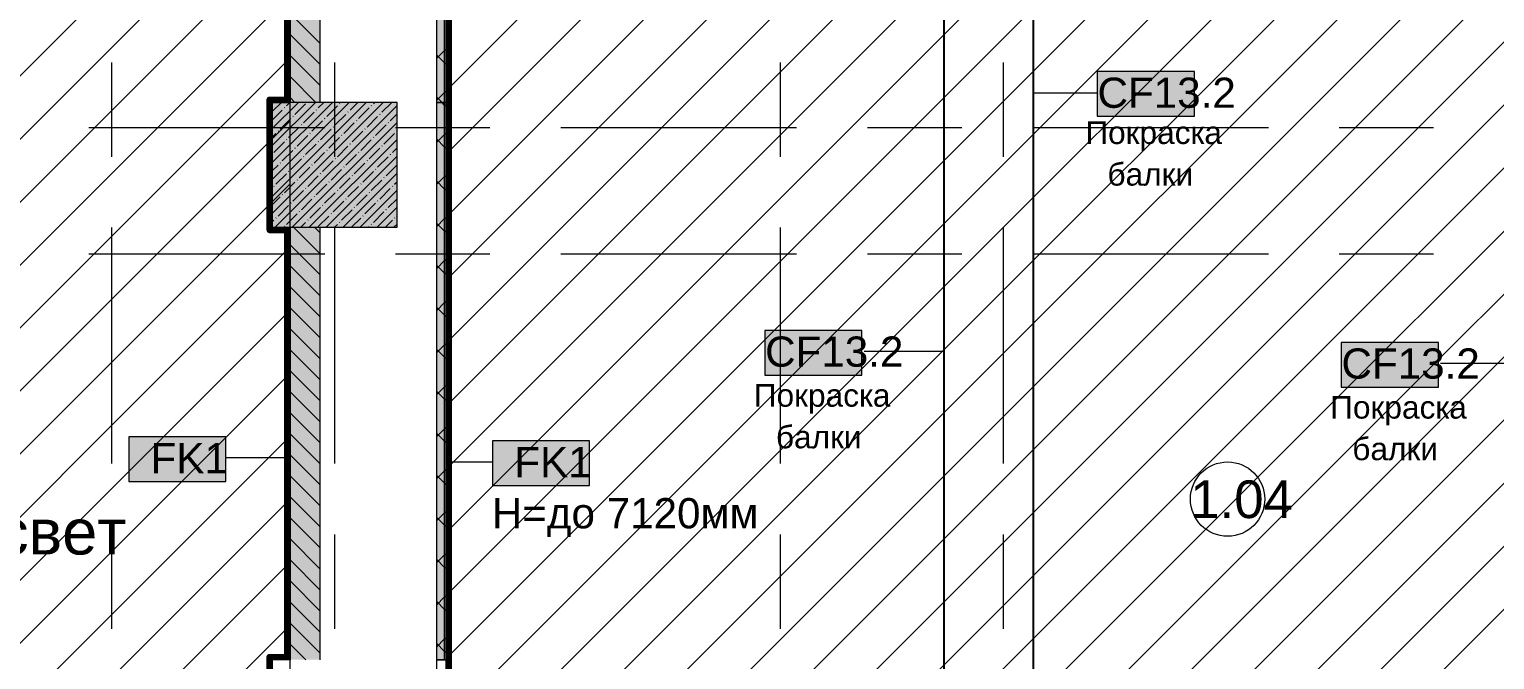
# Model space of a CAD drawing. Header units: millimetres. Extents: x -3817 to 677485, y -22715 to 103890.
# Drawn here: x 339248 to 349109, y 20489 to 24731 of the extents above; entities that cross this region are included whole.
import ezdxf

# ---------------------------------------------------------------- set-up
doc = ezdxf.new("R2010")
doc.units = ezdxf.units.MM
doc.layers.add('PDF _Геометрия', color=7, linetype='Continuous', true_color=0x1d1d1d)
doc.layers.add('PDF _Сплошная заливка', color=7, linetype='Continuous', true_color=0xffffff)
doc.layers.add('PDF _Текст', color=7, linetype='Continuous')
doc.styles.add('PDF GOST-Common', font='arial.ttf')

msp = doc.modelspace()

# ---------------------------------------------------------------- hatches: boundary and pattern name
at = {"layer": 'PDF _Сплошная заливка', "transparency": 33554559}
h = msp.add_hatch(color=256, dxfattribs=at)
h.paths.add_polyline_path([(341203.1, 17119), (341203.1, 19649), (341003.1, 19649), (341003.1, 17119)], flags=0)
h.paths.add_polyline_path([(341003.1, 20489), (341203.1, 20489), (341203.1, 23399), (341003.1, 23399)], flags=0)
h.paths.add_polyline_path([(341003.1, 24239), (341203.1, 24239), (341203.1, 28219), (341003.1, 28219), (341003.1, 25757.6)], flags=0)
for points in [[(340983.1, 24259), (341003.1, 24259), (341002.9, 26589), (340982.9, 26589), (340983, 25757.6)], [(340863.1, 23379), (340883.1, 23379), (340882.9, 24259), (340863.1, 24259), (340863.1, 23874.5)], [(340882.9, 23399), (341722.9, 23399), (341722.9, 24239), (340882.9, 24239), (340882.9, 23874.5)], [(341002.9, 23379), (341002.9, 23399), (340883.1, 23399), (340883.1, 23379), (340982.9, 23379)]]:
    msp.add_hatch(color=256, dxfattribs=at).paths.add_polyline_path(points)

# ---------------------------------------------------------------- linework, layer by layer
at = {"layer": 'PDF _Геометрия', "color": 8, "lineweight": 9, "true_color": 0x808080}
for points in [[(331952.9, 29069), (331952.9, 28419), (331352.9, 28419), (331352.9, 27689), (337022.9, 27689), (337022.9, 22669), (334072.9, 22669), (334072.9, 17119), (341003.1, 17119), (341003.1, 29069)], [(357882.9, 17150), (357882.9, 28419), (349202.9, 28419), (349202.9, 28819), (342052.9, 28819), (342052.9, 26599), (342052.9, 17150)]]:
    msp.add_lwpolyline(points, close=True, dxfattribs=at)
at = {"layer": 'PDF _Геометрия', "color": 9, "lineweight": 9, "true_color": 0xc0c0c0}
for points in [[(341602.9, 28819), (341852.9, 28819), (341852.9, 28779), (341852.9, 26799), (341203.1, 26799), (341203.1, 28219), (341003.1, 28219), (341003.1, 26599), (341203.1, 26599), (341852.9, 26599), (341902.6, 26599), (342052.9, 26599), (342052.9, 26192), (342052.9, 24239), (341990.4, 24239), (341990.4, 26192), (341990.4, 26599), (342052.9, 26599), (342052.9, 26972), (342052.9, 28749)], [(342052.9, 24315.8), (346556.1, 28819)], [(342052.9, 23891.5), (346980.4, 28819)], [(342052.9, 23467.2), (347404.7, 28819)], [(342052.9, 23043), (347828.9, 28819)], [(342052.9, 22618.7), (348253.2, 28819)], [(342052.9, 22194.4), (348677.5, 28819)], [(342052.9, 21770.2), (349101.7, 28819)], [(342052.9, 21345.9), (349202.9, 28495.9)], [(342052.9, 20921.6), (349550.3, 28419)], [(342052.9, 20497.4), (349974.5, 28419)], [(342052.9, 20073.1), (350398.8, 28419)], [(342052.9, 19648.9), (350823, 28419)], [(342052.9, 19224.6), (351247.3, 28419)], [(342052.9, 18800.3), (351671.6, 28419)], [(342052.9, 18376.1), (352095.8, 28419)], [(342052.9, 17951.8), (352520.1, 28419)], [(342052.9, 17527.5), (352944.4, 28419)], [(342099.6, 17150), (353368.6, 28419)], [(342523.9, 17150), (353792.9, 28419)], [(342948.2, 17150), (354217.2, 28419)], [(343372.4, 17150), (354641.4, 28419)], [(343796.7, 17150), (355065.7, 28419)], [(344220.9, 17150), (355489.9, 28419)], [(344645.2, 17150), (355914.2, 28419)], [(345069.5, 17150), (356338.5, 28419)], [(345493.7, 17150), (356762.7, 28419)], [(340883.1, 24239), (341003.1, 24239), (341003.1, 28219)], [(341203.1, 28219), (341203.1, 24239)], [(340981.9, 23379), (340883.1, 23379), (340863.1, 23379), (340863.1, 24259), (340883.1, 24259), (340983.1, 24259), (340982.9, 26589), (341002.9, 26589), (341003.1, 24259)], [(345362.1, 17119), (341613.9, 17119), (341613.9, 17172), (342052.9, 17172), (342052.9, 18406.7), (342052.9, 19214.4), (342052.9, 26192), (342052.9, 26605.5), (342072.9, 26605.5), (342072.9, 26192), (342072.9, 19214.4), (342072.9, 18406.7), (342072.9, 17189)], [(334072.9, 19305.6), (341003.1, 26235.9)], [(334072.9, 18881.3), (341003.1, 25811.6)], [(334072.9, 18457.1), (341003.1, 25387.3)], [(334072.9, 18032.8), (341003.1, 24963.1)], [(334072.9, 17608.5), (341003.1, 24538.8)], [(341003.1, 24259), (341003.1, 24239)], [(334072.9, 17184.3), (341003.1, 24114.5)], [(334431.9, 17119), (341003.1, 23690.3)], [(340883.1, 23399), (341002.9, 23399), (341002.9, 23379), (341002.9, 20509), (341002.9, 20489), (340882.9, 20489), (340882.9, 19649), (341002.9, 19649), (341002.9, 19629), (341002.9, 17081.5), (340982.9, 17081.5), (340982.9, 19629)], [(340982.9, 20509), (340982.9, 23379)], [(341003.1, 20489), (341003.1, 23399)], [(341203.1, 23399), (341203.1, 20489)], [(334856.1, 17119), (341003.1, 23266)], [(335280.4, 17119), (341003.1, 22841.7)], [(335704.7, 17119), (341003.1, 22417.5)], [(336128.9, 17119), (341003.1, 21993.2)], [(336553.2, 17119), (341003.1, 21569)], [(336977.5, 17119), (341003.1, 21144.7)], [(337401.7, 17119), (341003.1, 20720.4)], [(340981.9, 19629), (340882.9, 19629), (340862.9, 19629), (340862.9, 20509), (340882.9, 20509), (340981.9, 20509)]]:
    msp.add_lwpolyline(points, dxfattribs=at)
for points in [[(345404.1, 27919), (345404.1, 17179), (345402.1, 17179), (345402.1, 27919)], [(346006.1, 17180.5), (346004.1, 17180.5), (346004.1, 27919), (346006.1, 27919)], [(341990.4, 19214.4), (341990.4, 20489), (342052.9, 20489), (341990.4, 20489), (341990.6, 24239), (342053.1, 24239), (342052.9, 20489), (342052.9, 19214.4), (342052.9, 18406.7), (342052.9, 17119), (341990.4, 17119), (341990.4, 18406.7)]]:
    msp.add_lwpolyline(points, close=True, dxfattribs=at)
at = {"layer": 'PDF _Геометрия', "color": 231, "lineweight": 70, "true_color": 0xff80c0}
for points in [[(340981.9, 20509), (340981.9, 23379), (340863.1, 23379), (340863.1, 24259), (340863.1, 24260), (340981.9, 24260), (340981.9, 26578.5), (340982.9, 26578.5), (340982.9, 24260), (340983.1, 24260), (340983.1, 24259), (340863.1, 24259), (340862.1, 24259), (340862.1, 23379), (340863.1, 23379), (340863.1, 23378), (340981.9, 23378), (340981.9, 23379)], [(342072.9, 26192), (342072.9, 19214.4)], [(342073.9, 26192), (342073.9, 19214.4)], [(340982.9, 20509), (340862.9, 20509), (340862.9, 20510), (340982.9, 20510), (340982.9, 20509), (340982.9, 23379)]]:
    msp.add_lwpolyline(points, dxfattribs=at)
at = {"layer": 'PDF _Геометрия', "color": 7, "lineweight": 9}
for points in [[(342040.4, 26599), (342040.4, 26192), (342040.4, 24239)], [(346005.1, 24304.2), (346435.2, 24304.2)], [(342040.6, 24239), (342040.4, 20489)], [(345403.1, 22562.1), (344866.5, 22562.1)], [(349201.9, 22482), (348745.3, 22482)], [(340982.4, 21846.4), (340569.9, 21846.4)], [(342073.4, 21820.2), (342364.8, 21820.2)]]:
    msp.add_lwpolyline(points, dxfattribs=at)
at = {"layer": 'PDF _Геометрия', "lineweight": 9}
for points in [[(341203.1, 24636.9), (341003.1, 24836.9)], [(341203.1, 24495.5), (341003.1, 24695.5)], [(341203.1, 24354), (341003.1, 24554)], [(341176.8, 24239), (341003.1, 24412.6)], [(341035.3, 24239), (341003.1, 24271.2)], [(340882.9, 24176.7), (340945.1, 24239)], [(340882.9, 24062.7), (341059.2, 24239)], [(340882.9, 23948.6), (341173.2, 24239)], [(340882.9, 23834.6), (341287.3, 24239)], [(340882.9, 23720.6), (341401.3, 24239)], [(340882.9, 23606.5), (341515.4, 24239)], [(340882.9, 23492.5), (341629.4, 24239)], [(340882.9, 24233.8), (340888.1, 24239)], [(340882.9, 24119.7), (340950.3, 24187.1)], [(340903.5, 23399), (341722.9, 24218.4)], [(340964.5, 24201.4), (340966.9, 24203.7)], [(340978.8, 24215.6), (341002.2, 24239)], [(341035.8, 24158.6), (341107.1, 24229.9)], [(341092.9, 24101.6), (341164.1, 24172.9)], [(341178.4, 24187.1), (341180.8, 24189.5)], [(341192.6, 24201.4), (341230.3, 24239)], [(341249.7, 24144.4), (341321, 24215.6)], [(341335.2, 24229.9), (341337.6, 24232.3)], [(341392.2, 24172.9), (341394.6, 24175.2)], [(341406.5, 24187.1), (341458.4, 24239)], [(341463.5, 24130.1), (341534.8, 24201.4)], [(341549, 24215.6), (341551.4, 24218)], [(341563.3, 24229.9), (341572.4, 24239)], [(341606.1, 24158.6), (341608.4, 24161)], [(341620.3, 24172.9), (341686.5, 24239)], [(341677.4, 24115.8), (341722.9, 24161.4)], [(340936, 24058.8), (341007.3, 24130.1)], [(340993.1, 24001.8), (341064.3, 24073.1)], [(341017.5, 23399), (341722.9, 24104.4)], [(341021.6, 24144.4), (341023.9, 24146.7)], [(341078.6, 24087.3), (341081, 24089.7)], [(341149.9, 24044.6), (341221.2, 24115.8)], [(341235.4, 24130.1), (341237.8, 24132.5)], [(341292.4, 24073.1), (341294.8, 24075.4)], [(341306.7, 24087.3), (341378, 24158.6)], [(341363.7, 24030.3), (341435, 24101.6)], [(341449.3, 24115.8), (341451.6, 24118.2)], [(341520.5, 24073.1), (341591.8, 24144.4)], [(341577.6, 24016), (341648.8, 24087.3)], [(341663.1, 24101.6), (341665.5, 24104)], [(340882.9, 24005.7), (340907.5, 24030.3)], [(340893.3, 23902), (340964.5, 23973.3)], [(340921.8, 24044.6), (340924.1, 24046.9)], [(340978.8, 23987.5), (340981.2, 23989.9)], [(341050.1, 23944.8), (341121.4, 24016)], [(341131.6, 23399), (341722.9, 23990.3)], [(341135.6, 24030.3), (341138, 24032.7)], [(341192.6, 23973.3), (341195, 23975.6)], [(341206.9, 23987.5), (341278.2, 24058.8)], [(341263.9, 23930.5), (341335.2, 24001.8)], [(341349.5, 24016), (341351.8, 24018.4)], [(341420.7, 23973.3), (341492, 24044.6)], [(341477.8, 23916.3), (341549, 23987.5)], [(341506.3, 24058.8), (341508.7, 24061.2)], [(341563.3, 24001.8), (341565.7, 24004.2)], [(341634.6, 23959), (341705.9, 24030.3)], [(341720.1, 24044.6), (341722.5, 24046.9)], [(340950.3, 23845), (341021.6, 23916.3)], [(341035.8, 23930.5), (341038.2, 23932.9)], [(341092.9, 23873.5), (341095.2, 23875.9)], [(341107.1, 23887.7), (341178.4, 23959)], [(341164.1, 23830.7), (341235.4, 23902)], [(341245.6, 23399), (341722.9, 23876.3)], [(341249.7, 23916.3), (341252, 23918.6)], [(341321, 23873.5), (341392.2, 23944.8)], [(341378, 23816.5), (341449.3, 23887.7)], [(341406.5, 23959), (341408.9, 23961.4)], [(341463.5, 23902), (341465.9, 23904.4)], [(341534.8, 23859.2), (341606.1, 23930.5)], [(341591.8, 23802.2), (341663.1, 23873.5)], [(341620.3, 23944.8), (341622.7, 23947.1)], [(341677.4, 23887.7), (341679.7, 23890.1)], [(341691.6, 23902), (341722.9, 23933.3)], [(340882.9, 23777.6), (340921.8, 23816.5)], [(340936, 23830.7), (340938.4, 23833.1)], [(340993.1, 23773.7), (340995.4, 23776.1)], [(341007.3, 23787.9), (341078.6, 23859.2)], [(341064.3, 23730.9), (341135.6, 23802.2)], [(341149.9, 23816.5), (341152.2, 23818.8)], [(341221.2, 23773.7), (341292.4, 23845)], [(341278.2, 23716.7), (341349.5, 23787.9)], [(341306.7, 23859.2), (341309.1, 23861.6)], [(341363.7, 23802.2), (341366.1, 23804.6)], [(341435, 23759.4), (341506.3, 23830.7)], [(341492, 23702.4), (341563.3, 23773.7)], [(341520.5, 23845), (341522.9, 23847.3)], [(341577.6, 23787.9), (341579.9, 23790.3)], [(341648.8, 23745.2), (341720.1, 23816.5)], [(340893.3, 23673.9), (340895.6, 23676.3)], [(340907.5, 23688.2), (340978.8, 23759.4)], [(340964.5, 23631.1), (341035.8, 23702.4)], [(341050.1, 23716.7), (341052.5, 23719)], [(341121.4, 23673.9), (341192.6, 23745.2)], [(341178.4, 23616.9), (341249.7, 23688.2)], [(341206.9, 23759.4), (341209.3, 23761.8)], [(341263.9, 23702.4), (341266.3, 23704.8)], [(341335.2, 23659.6), (341406.5, 23730.9)], [(341359.7, 23399), (341722.9, 23762.2)], [(341392.2, 23602.6), (341463.5, 23673.9)], [(341420.7, 23745.2), (341423.1, 23747.6)], [(341477.8, 23688.2), (341480.1, 23690.5)], [(341549, 23645.4), (341620.3, 23716.7)], [(341634.6, 23730.9), (341637, 23733.3)], [(341691.6, 23673.9), (341694, 23676.3)], [(341705.9, 23688.2), (341722.9, 23705.2)], [(340882.9, 23549.5), (340936, 23602.6)], [(340950.3, 23616.9), (340952.7, 23619.2)], [(341021.6, 23574.1), (341092.9, 23645.4)], [(341078.6, 23517.1), (341149.9, 23588.4)], [(341107.1, 23659.6), (341109.5, 23662)], [(341164.1, 23602.6), (341166.5, 23605)], [(341235.4, 23559.8), (341306.7, 23631.1)], [(341292.4, 23502.8), (341363.7, 23574.1)], [(341321, 23645.4), (341323.3, 23647.8)], [(341378, 23588.4), (341380.3, 23590.7)], [(341449.3, 23545.6), (341520.5, 23616.9)], [(341473.7, 23399), (341722.9, 23648.2)], [(341534.8, 23631.1), (341537.2, 23633.5)], [(341591.8, 23574.1), (341594.2, 23576.5)], [(341606.1, 23588.4), (341677.4, 23659.6)], [(341663.1, 23531.3), (341722.9, 23591.1)], [(340921.8, 23474.3), (340993.1, 23545.6)], [(340978.8, 23417.3), (341050.1, 23488.6)], [(341007.3, 23559.8), (341009.7, 23562.2)], [(341064.3, 23502.8), (341066.7, 23505.2)], [(341135.6, 23460.1), (341206.9, 23531.3)], [(341192.6, 23403), (341263.9, 23474.3)], [(341221.2, 23545.6), (341223.5, 23548)], [(341278.2, 23488.6), (341280.6, 23490.9)], [(341349.5, 23445.8), (341420.7, 23517.1)], [(341435, 23531.3), (341437.4, 23533.7)], [(341492, 23474.3), (341494.4, 23476.7)], [(341506.3, 23488.6), (341577.6, 23559.8)], [(341563.3, 23431.5), (341634.6, 23502.8)], [(341587.8, 23399), (341722.9, 23534.1)], [(341648.8, 23517.1), (341651.2, 23519.5)], [(341720.1, 23474.3), (341722.9, 23477.1)], [(340882.9, 23435.4), (340893.3, 23445.8)], [(340907.5, 23460.1), (340909.9, 23462.4)], [(340964.5, 23403), (340966.9, 23405.4)], [(341203.1, 23222.7), (341026.8, 23399)], [(341074.6, 23399), (341107.1, 23431.5)], [(341121.4, 23445.8), (341123.7, 23448.2)], [(341203.1, 23364.1), (341168.2, 23399)], [(341302.7, 23399), (341321, 23417.3)], [(341335.2, 23431.5), (341337.6, 23433.9)], [(341416.7, 23399), (341477.8, 23460.1)], [(341530.8, 23399), (341534.8, 23403)], [(341549, 23417.3), (341551.4, 23419.7)], [(341644.8, 23399), (341691.6, 23445.8)], [(341701.8, 23399), (341722.9, 23420.1)], [(341705.9, 23460.1), (341708.2, 23462.4)], [(341203.1, 23081.2), (341003.1, 23281.2)], [(341203.1, 22939.8), (341003.1, 23139.8)], [(341203.1, 22798.4), (341003.1, 22998.4)], [(341203.1, 22657), (341003.1, 22857)], [(341203.1, 22515.6), (341003.1, 22715.6)], [(341203.1, 22374.1), (341003.1, 22574.1)], [(341203.1, 22232.7), (341003.1, 22432.7)], [(341203.1, 22091.3), (341003.1, 22291.3)], [(341203.1, 21949.9), (341003.1, 22149.9)], [(341203.1, 21808.5), (341003.1, 22008.5)], [(341203.1, 21667), (341003.1, 21867)], [(341203.1, 21525.6), (341003.1, 21725.6)], [(341203.1, 21384.2), (341003.1, 21584.2)], [(341203.1, 21242.8), (341003.1, 21442.8)], [(341203.1, 21101.3), (341003.1, 21301.3)], [(341203.1, 20959.9), (341003.1, 21159.9)], [(341203.1, 20818.5), (341003.1, 21018.5)], [(341203.1, 20677.1), (341003.1, 20877.1)], [(341203.1, 20535.7), (341003.1, 20735.7)], [(341108.4, 20489), (341003.1, 20594.2)]]:
    msp.add_lwpolyline(points, dxfattribs=at)
at = {"layer": 'PDF _Геометрия', "color": 253, "lineweight": 9, "true_color": 0x9b9b9b}
for points in [[(340983.1, 24657.1), (340988.5, 24657.1)], [(340993.4, 24705.1), (340988.3, 24696.4)], [(340995, 24671.2), (340990, 24679.9)], [(341003.1, 24718.2), (341001.2, 24721.5)], [(342052.9, 24718), (342055.3, 24718)], [(340983.1, 24596.1), (340988.5, 24596.1)], [(340989.3, 24637.1), (340984.2, 24628.4)], [(340999.1, 24603.2), (340994.1, 24611.9)], [(341000.4, 24595.5), (340995.4, 24586.7)], [(342052.9, 24626.6), (342055.3, 24626.6)], [(342066.6, 24613.4), (342061.6, 24604.7)], [(342072.9, 24633.1), (342071.5, 24635.6)], [(342072.9, 24563.2), (342072.8, 24563)], [(340983.1, 24504.7), (340988.5, 24504.7)], [(340992, 24493.5), (340987, 24502.2)], [(341003.1, 24535.3), (340998.2, 24543.8)], [(342054.2, 24543.6), (342052.9, 24545.8)], [(342052.9, 24504.7), (342055.3, 24504.7)], [(340985, 24383.8), (340983.1, 24387)], [(340988.2, 24391.4), (340983.2, 24382.6)], [(342054.4, 24409.3), (342052.9, 24406.7)], [(342052.9, 24382.8), (342055.3, 24382.8)], [(342062.3, 24407.5), (342057.3, 24416.2)], [(340887, 24260.8), (340897, 24260.8)], [(340983.1, 24260.8), (340988.5, 24260.8), (340978.4, 24260.8)], [(340983.1, 24321.8), (340988.5, 24321.8)], [(340989.1, 24315.8), (340984, 24324.5)], [(340999.3, 24349.7), (340994.3, 24341)], [(342052.9, 24291.3), (342055.3, 24291.3)], [(342061.5, 24299.6), (342056.4, 24290.9)], [(340863.1, 24230.4), (340866.5, 24230.4)], [(340883.5, 24254.8), (340883.1, 24255.4), (340881.1, 24259)], [(340883.1, 24194.4), (340882.5, 24195.5)], [(340963, 24239), (340961.7, 24241.2)], [(342057.4, 24231.6), (342052.9, 24223.8)], [(342052.9, 24169.4), (342055.3, 24169.4)], [(342068.5, 24190), (342063.5, 24181.2)], [(340863.1, 24138.9), (340866.5, 24138.9)], [(340865.2, 24103.5), (340863.1, 24107.1)], [(340876.4, 24145.2), (340871.4, 24153.9)], [(340869.3, 24035.5), (340864.3, 24044.2)], [(340873.4, 23967.5), (340868.4, 23976.2)], [(340882.9, 24026.1), (340879.5, 24020.2)], [(342052.9, 24047.5), (342055.3, 24047.5)], [(342056.3, 23985.9), (342052.9, 23980)], [(342071.6, 24025.7), (342066.6, 24034.4)], [(342072.9, 23962.5), (342070.7, 23966.4)], [(340863.1, 23956), (340866.5, 23956)], [(340863.1, 23895.1), (340866.5, 23895.1)], [(342052.9, 23956), (342055.3, 23956)], [(342067.4, 23944.2), (342062.4, 23935.5)], [(340863.1, 23803.6), (340866.5, 23803.6)], [(340872.2, 23824.8), (340867.2, 23816.1)], [(342052.9, 23834.1), (342055.3, 23834.1)], [(342057.5, 23806.4), (342052.9, 23814.3)], [(342068.6, 23848), (342063.6, 23856.7)], [(340879.3, 23715.1), (340874.3, 23706.4)], [(342052.9, 23712.2), (342055.3, 23712.2)], [(342061.5, 23738.3), (342056.5, 23747.1)], [(342065.6, 23670.3), (342060.6, 23679)], [(340863.1, 23620.8), (340866.5, 23620.8)], [(340875.2, 23647.1), (340870.2, 23638.4)], [(340878.6, 23653.7), (340873.6, 23662.4)], [(340882.9, 23599.4), (340881.4, 23596.7)], [(342054.5, 23628.7), (342052.9, 23631.4)], [(342052.9, 23620.8), (342055.3, 23620.8)], [(340863.1, 23559.8), (340866.5, 23559.8)], [(342052.9, 23498.8), (342055.3, 23498.8)], [(342058.2, 23562.4), (342053.2, 23553.7)], [(340863.1, 23468.4), (340866.5, 23468.4)], [(340864.4, 23434.3), (340863.1, 23436.6)], [(340874.1, 23401.3), (340869.1, 23392.6)], [(340887, 23376.9), (340897, 23376.9)], [(340921.3, 23396.8), (340920, 23399)], [(340968.6, 23382), (340966.8, 23379)], [(342052.9, 23376.9), (342055.3, 23376.9)], [(340982.9, 23316), (340988.5, 23316)], [(340997.5, 23264.8), (340992.5, 23273.5)], [(342057.1, 23316.7), (342052.9, 23309.4)], [(342052.9, 23285.5), (342055.3, 23285.5)], [(342068.2, 23275), (342063.2, 23266.3)], [(342070.8, 23356.5), (342065.8, 23365.3)], [(340982.9, 23255), (340988.5, 23255)], [(341001.6, 23196.8), (340996.6, 23205.5)], [(341002, 23257.1), (340997, 23248.4)], [(340982.9, 23163.6), (340988.5, 23163.6)], [(340994.5, 23087.1), (340989.5, 23095.8)], [(341002.9, 23133.6), (341000.7, 23137.5)], [(342052.9, 23163.6), (342055.3, 23163.6)], [(342056.7, 23137.2), (342052.9, 23143.7)], [(342071.2, 23097.3), (342066.2, 23088.6)], [(342072.9, 23161.2), (342070.3, 23156.7)], [(340983.4, 23045.5), (340982.9, 23046.3)], [(340987.5, 22977.4), (340982.9, 22985.3)], [(340982.9, 22980.7), (340988.5, 22980.7)], [(340989.8, 23053), (340984.8, 23044.3)], [(342052.9, 23041.6), (342055.3, 23041.6)], [(342064.8, 23001.1), (342059.8, 23009.8)], [(340982.9, 22919.7), (340988.5, 22919.7)], [(340991.5, 22909.4), (340986.5, 22918.1)], [(340996.9, 22943.3), (340991.8, 22934.6)], [(342052.9, 22950.2), (342055.3, 22950.2)], [(340982.9, 22828.3), (340988.5, 22828.3)], [(340992.8, 22875.3), (340987.7, 22866.6)], [(341002.9, 22831.9), (340998.9, 22825)], [(342052.9, 22828.3), (342055.3, 22828.3)], [(342070.1, 22851.6), (342065.1, 22842.9)], [(342052.9, 22706.4), (342055.3, 22706.4)], [(340982.9, 22645.4), (340988.5, 22645.4)], [(340982.9, 22584.4), (340988.5, 22584.4)], [(340991.7, 22629.6), (340986.6, 22620.9)], [(340996.7, 22595.6), (340991.7, 22604.3)], [(341002.8, 22587.9), (340997.8, 22579.2)], [(342057.9, 22647.5), (342052.9, 22638.8)], [(342052.9, 22614.9), (342055.3, 22614.9)], [(342072.9, 22621.4), (342069.1, 22628)], [(340982.9, 22493), (340988.5, 22493)], [(342052.9, 22493), (342055.3, 22493)], [(342065, 22537.8), (342059.9, 22529.1)], [(341002.9, 22463), (340999.9, 22468.3)], [(342059.9, 22400), (342054.9, 22408.7)], [(342060.9, 22469.8), (342055.9, 22461.1)], [(342071.1, 22441.6), (342066.1, 22450.3)], [(342072, 22428.2), (342067, 22419.5)], [(340986.5, 22315.8), (340982.9, 22309.6)], [(340982.9, 22310.1), (340988.5, 22310.1)], [(342052.9, 22371.1), (342055.3, 22371.1)], [(342064, 22332), (342059, 22340.7)], [(340982.9, 22249.2), (340988.5, 22249.2)], [(340990.7, 22240.2), (340985.7, 22248.9)], [(340993.6, 22206.1), (340988.5, 22197.4)], [(342052.9, 22279.6), (342055.3, 22279.6)], [(342056.9, 22222.3), (342052.9, 22229.3)], [(342059.8, 22224.1), (342054.8, 22215.4)], [(342068.1, 22263.9), (342063.1, 22272.6)], [(340982.9, 22157.7), (340988.5, 22157.7)], [(342052.9, 22157.7), (342055.3, 22157.7)], [(342070.9, 22182.4), (342065.9, 22173.7)], [(342054, 22044.6), (342052.9, 22046.4)], [(342052.9, 22035.8), (342055.3, 22035.8)], [(340982.9, 21974.8), (340988.5, 21974.8)], [(340982.9, 21913.9), (340988.5, 21913.9)], [(340992.5, 21960.4), (340987.5, 21951.7)], [(341002.9, 21917.5), (340998.6, 21910.1)], [(342052.9, 21944.4), (342055.3, 21944.4)], [(342054.6, 21910.3), (342052.9, 21907.3)], [(342072.9, 21950.8), (342068.3, 21958.9)], [(340982.9, 21822.4), (340988.5, 21822.4)], [(341000, 21858.4), (340995, 21867.1)], [(341002.9, 21792.5), (340999.1, 21799.1)], [(342052.9, 21822.4), (342055.3, 21822.4)], [(342061.7, 21800.6), (342056.7, 21791.9)], [(341002.9, 21734.6), (341001.6, 21732.3)], [(342052.9, 21700.5), (342055.3, 21700.5)], [(342059.1, 21730.8), (342054.1, 21739.5)], [(340985.9, 21639.1), (340982.9, 21644.2)], [(340982.9, 21639.6), (340988.5, 21639.6)], [(340997, 21680.7), (340992, 21689.4)], [(342052.9, 21609.1), (342055.3, 21609.1)], [(342067.3, 21594.8), (342062.3, 21603.5)], [(340982.9, 21578.6), (340988.5, 21578.6)], [(340983.2, 21578.6), (340982.9, 21578)], [(340989.9, 21571.1), (340984.9, 21579.8)], [(340994, 21503), (340989, 21511.7)], [(342060.6, 21554.9), (342055.6, 21546.2)], [(342071.7, 21513.3), (342066.7, 21504.6)], [(340982.9, 21487.2), (340988.5, 21487.2)], [(341002.9, 21490.8), (341000.5, 21486.6)], [(342052.9, 21487.2), (342055.3, 21487.2)], [(340982.9, 21304.3), (340988.5, 21304.3)], [(342053.2, 21375.4), (342052.9, 21375.9)], [(342052.9, 21365.2), (342055.3, 21365.2)], [(342072.9, 21332.4), (342069.7, 21326.8)], [(340982.9, 21243.3), (340988.5, 21243.3)], [(340993.3, 21291.2), (340988.3, 21282.5)], [(342052.9, 21273.8), (342055.3, 21273.8)], [(342072.9, 21219.3), (342071.5, 21221.7)], [(340982.9, 21151.9), (340988.5, 21151.9)], [(340996.3, 21113.5), (340991.2, 21104.8)], [(340999.2, 21189.3), (340994.2, 21198)], [(341000.4, 21181.6), (340995.3, 21172.8)], [(342052.9, 21151.9), (342055.3, 21151.9)], [(341002.9, 21060.9), (341002.3, 21061.9)], [(341002.9, 21064), (341002.4, 21063.2)], [(342052.9, 21030), (342055.3, 21030)], [(342072.9, 21036.4), (342068.5, 21044)], [(342072.9, 21088.5), (342068.6, 21081.1)], [(340985.1, 20969.9), (340982.9, 20973.7)], [(340982.9, 20969), (340988.5, 20969)], [(340982.9, 20908), (340988.5, 20908)], [(342052.9, 20938.5), (342055.3, 20938.5)], [(342062.4, 20993.6), (342057.4, 21002.3)], [(342066.5, 20925.6), (342061.5, 20934.3)], [(340982.9, 20816.6), (340988.5, 20816.6)], [(340993.2, 20833.9), (340988.2, 20842.6)], [(340995.2, 20867.8), (340990.1, 20859.1)], [(341002.9, 20820.2), (341001.3, 20817.4)], [(342052.9, 20816.6), (342055.3, 20816.6)], [(342059.4, 20815.9), (342054.4, 20824.6)], [(342061.4, 20885.7), (342056.4, 20877)], [(342070.6, 20857.6), (342065.6, 20866.3)], [(342068.5, 20776.1), (342063.4, 20767.3)], [(340982.9, 20663.7), (340982.9, 20663.6)], [(340982.9, 20633.7), (340988.5, 20633.7)], [(342052.9, 20694.7), (342055.3, 20694.7)], [(342056.4, 20638.2), (342052.9, 20644.4)], [(342064.4, 20708), (342059.3, 20699.3)], [(342072.9, 20661.8), (342070.5, 20657.7)], [(340982.9, 20572.8), (340988.5, 20572.8)], [(340990, 20554), (340985, 20545.3)], [(342052.9, 20603.2), (342055.3, 20603.2)], [(342072.9, 20548.8), (342070.7, 20552.5)], [(340877.6, 20485.5), (340872.5, 20494.2)], [(340891.5, 20505.3), (340886.5, 20496.6)]]:
    msp.add_lwpolyline(points, dxfattribs=at)
at = {"layer": 'PDF _Геометрия', "color": 6, "lineweight": 9, "true_color": 0xff1dff}
for points in [[(341990.4, 24536.1), (342040.4, 24586.1), (342052.9, 24598.6)], [(342052.9, 24494.2), (342040.4, 24506.7), (341990.4, 24556.7)], [(341990.4, 24253.3), (342040.4, 24303.3), (342052.9, 24315.8)], [(342025.3, 24239), (341990.4, 24273.9)], [(342053.1, 24211.1), (342040.6, 24223.6), (342025.3, 24239)], [(341990.6, 23970.7), (342040.6, 24020.7), (342053.1, 24033.2)], [(342053.1, 23928.3), (342040.6, 23940.8), (341990.6, 23990.8)], [(341990.6, 23687.8), (342040.6, 23737.8), (342053.1, 23750.3)], [(342053.1, 23645.5), (342040.6, 23658), (341990.6, 23708)], [(341990.6, 23404.9), (342040.6, 23454.9), (342053.1, 23467.4)], [(342053.1, 23362.7), (342040.6, 23375.2), (341990.6, 23425.2)], [(341990.6, 23122.1), (342040.6, 23172.1), (342053.1, 23184.6)], [(342053.1, 23079.8), (342040.6, 23092.3), (341990.6, 23142.3)], [(341990.6, 22839.2), (342040.6, 22889.2), (342053.1, 22901.7)], [(342053, 22797), (342040.6, 22809.5), (341990.6, 22859.5)], [(341990.5, 22556.3), (342040.5, 22606.3), (342053, 22618.8)], [(342053, 22514.2), (342040.5, 22526.7), (341990.5, 22576.7)], [(341990.5, 22273.5), (342040.5, 22323.5), (342053, 22336)], [(342053, 22231.4), (342040.5, 22243.9), (341990.5, 22293.9)], [(341990.5, 21990.6), (342040.5, 22040.6), (342053, 22053.1)], [(342053, 21948.6), (342040.5, 21961.1), (341990.5, 22011.1)], [(341990.5, 21707.8), (342040.5, 21757.8), (342053, 21770.3)], [(342053, 21665.7), (342040.5, 21678.2), (341990.5, 21728.2)], [(341990.5, 21424.9), (342040.5, 21474.9), (342053, 21487.4)], [(342053, 21382.9), (342040.5, 21395.4), (341990.5, 21445.4)], [(341990.4, 21142), (342040.4, 21192), (342052.9, 21204.5)], [(342052.9, 21100.1), (342040.4, 21112.6), (341990.4, 21162.6)], [(341990.4, 20859.2), (342040.4, 20909.2), (342052.9, 20921.7)], [(342052.9, 20817.3), (342040.4, 20829.8), (341990.4, 20879.8)], [(341990.4, 20576.3), (342040.4, 20626.3), (342052.9, 20638.8)], [(342052.9, 20534.4), (342040.4, 20546.9), (341990.4, 20596.9)]]:
    msp.add_lwpolyline(points, dxfattribs=at)
at = {"layer": 'PDF _Геометрия', "color": 253, "lineweight": 9, "true_color": 0xaaaaaa}
for points in [[(339802.9, 23872.4), (339802.9, 24507.4)], [(341302.9, 23872.4), (341302.9, 24507.4)], [(344302.9, 23872.4), (344302.9, 24507.4)], [(345802.9, 23872.4), (345802.9, 24507.4)], [(339649.1, 24069), (341236.6, 24069)], [(341712.9, 24069), (342347.9, 24069)], [(342824.1, 24069), (344411.6, 24069)], [(344887.9, 24069), (345522.9, 24069)], [(345999.1, 24069), (347586.6, 24069)], [(348062.9, 24069), (348697.9, 24069)], [(339802.9, 21808.7), (339802.9, 23396.2)], [(341302.9, 21808.7), (341302.9, 23396.2)], [(344302.9, 21808.7), (344302.9, 23396.2)], [(345802.9, 21808.7), (345802.9, 23396.2)], [(339649.1, 23219), (341236.6, 23219)], [(341712.9, 23219), (342347.9, 23219)], [(342824.1, 23219), (344411.6, 23219)], [(344887.9, 23219), (345522.9, 23219)], [(345999.1, 23219), (347586.6, 23219)], [(348062.9, 23219), (348697.9, 23219)], [(339802.9, 20697.4), (339802.9, 21332.4)], [(341302.9, 20697.4), (341302.9, 21332.4)], [(344302.9, 20697.4), (344302.9, 21332.4)], [(345802.9, 20697.4), (345802.9, 21332.4)]]:
    msp.add_lwpolyline(points, dxfattribs=at)
at = {"layer": 'PDF _Геометрия', "color": 7, "lineweight": 9}
for points in [[(347088.3, 24446.1), (346435.2, 24446.1), (346435.2, 24146.1), (347088.3, 24146.1)], [(341722.9, 24239), (340882.9, 24239), (340882.9, 23399), (341722.9, 23399)], [(344851.4, 22704), (344198.3, 22704), (344198.3, 22404), (344851.4, 22404)], [(348730.3, 22623.9), (348077.1, 22623.9), (348077.1, 22323.9), (348730.3, 22323.9)], [(340569.9, 21988.3), (339916.8, 21988.3), (339916.8, 21688.3), (340569.9, 21688.3)], [(343018, 21962.1), (342364.8, 21962.1), (342364.8, 21662.1), (343018, 21662.1)]]:
    msp.add_lwpolyline(points, close=True, dxfattribs=at)
at = {"layer": 'PDF _Геометрия', "color": 231, "lineweight": 9, "true_color": 0xff80c0}
for points in [[(340981.9, 23379), (340982.9, 23379)], [(340981.9, 20509), (340982.9, 20509)]]:
    msp.add_lwpolyline(points, dxfattribs=at)
at = {"layer": 'PDF _Геометрия', "color": 231, "lineweight": 70, "true_color": 0xff80c0}
msp.add_lwpolyline([(340861.9, 19629), (340861.9, 20509), (340862.9, 20509), (340862.9, 19629)], close=True, dxfattribs=at)
at = {"layer": 'PDF _Геометрия', "color": 7, "lineweight": 9}
msp.add_circle((347311.8, 21569.5), 250, dxfattribs=at)
msp.add_circle((347311.8, 21569.5), 250, dxfattribs=at)
at = {"layer": 'PDF _Сплошная заливка', "lineweight": 35, "transparency": 33554559}
for points in [[(342040.4, 24239), (342040.4, 26192), (341990.4, 24239), (341990.4, 26192)], [(342052.9, 24239), (342052.9, 26192), (342040.4, 24239), (342040.4, 26192)], [(342072.9, 19214.4), (342072.9, 26192), (342052.9, 19214.4), (342052.9, 26192)], [(340883.1, 24239), (341003.1, 24239), (340883.1, 24259), (341003.1, 24259)], [(342040.4, 20489), (342040.6, 24239), (341990.4, 20489), (341990.6, 24239)], [(342052.9, 20489), (342053.1, 24239), (342040.4, 20489), (342040.6, 24239)], [(340982.9, 20509), (341002.9, 20509), (340982.9, 23379), (341002.9, 23379)], [(340882.9, 19629), (340882.9, 20509), (340862.9, 19629), (340862.9, 20509)], [(341002.9, 20489), (341002.9, 20509), (340882.9, 20489), (340882.9, 20509)]]:
    msp.add_solid(points, dxfattribs=at)
at = {"layer": 'PDF _Сплошная заливка', "color": 254, "lineweight": 35, "true_color": 0xffb9dc, "transparency": 33554559}
for points in [[(340981.9, 24260), (340982.9, 24260), (340981.9, 25757.6)], [(340862.1, 23379), (340863.1, 23379), (340862.1, 23874.5)], [(340981.9, 23378), (340981.9, 23379), (340863.1, 23378)], [(340982.9, 20509), (340982.9, 20510), (340862.9, 20509)]]:
    msp.add_solid(points, dxfattribs=at)
at = {"layer": 'PDF _Сплошная заливка', "lineweight": 9, "transparency": 33554559}
for points in [[(347088.3, 24446.1), (346435.2, 24446.1), (347088.3, 24146.1), (346435.2, 24146.1)], [(344851.4, 22704), (344198.3, 22704), (344851.4, 22404), (344198.3, 22404)], [(348730.3, 22623.9), (348077.1, 22623.9), (348730.3, 22323.9), (348077.1, 22323.9)], [(340569.9, 21988.3), (339916.8, 21988.3), (340569.9, 21688.3), (339916.8, 21688.3)], [(343018, 21962.1), (342364.8, 21962.1), (343018, 21662.1), (342364.8, 21662.1)]]:
    msp.add_solid(points, dxfattribs=at)

# ---------------------------------------------------------------- texts
at = {"layer": 'PDF _Текст', "attachment_point": 4, "style": 'PDF GOST-Common'}
for s, insert, char_height in [('CF13.2', (346436.5, 24302.7), 203.2), ('Покраска', (346354.5, 24012.2), 152.4), ('балки', (346503.4, 23754.3), 152.4), ('CF13.2', (344199.6, 22560.6), 203.2), ('CF13.2', (348078.4, 22480.5), 203.2), ('Покраска', (344123.5, 22244.6), 152.4), ('Покраска', (348002.3, 22164.5), 152.4), ('балки', (344272.3, 21986.6), 152.4), ('балки', (348151.1, 21906.5), 152.4), ('FK1', (340063.9, 21844.9), 203.2), ('FK1', (342511.9, 21818.7), 203.2), ('Второй свет', (337484.4, 21303.3), 304.8)]:
    msp.add_mtext(s, dxfattribs=dict(at, insert=insert, char_height=char_height))
at = {"layer": 'PDF _Текст', "color": 250, "true_color": 0x3c3c3c, "attachment_point": 4, "style": 'PDF GOST-Common'}
for s, insert, char_height in [('1.04', (347060.9, 21566.7), 254), ('Н=до 7120мм', (342360.3, 21445.2), 203.2)]:
    msp.add_mtext(s, dxfattribs=dict(at, insert=insert, char_height=char_height))

doc.saveas('drawing.dxf')
